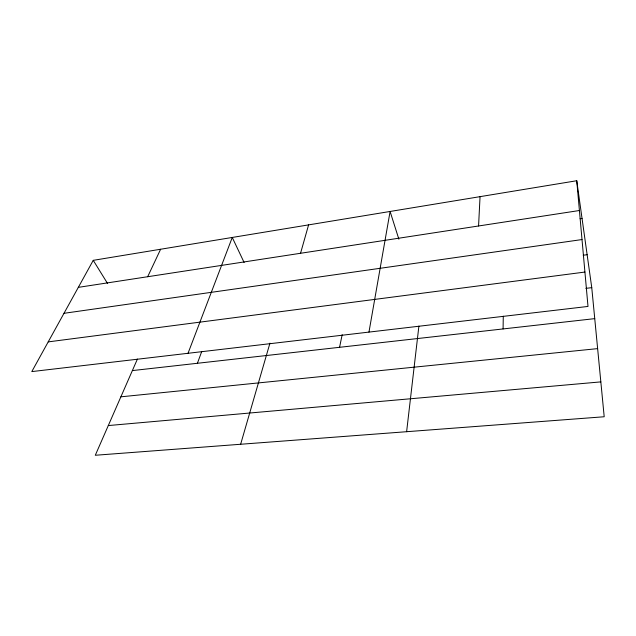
<?xml version="1.0" encoding="UTF-8"?>
<svg xmlns="http://www.w3.org/2000/svg" width="636" height="636" viewBox="0 0 636 636"><rect width="100%" height="100%" fill="white"/><g stroke="black" fill="none" stroke-linecap="round" stroke-linejoin="round"><path stroke-width="0.95" d="M503.084 328.939L503.275 316.211M478.566 225.979L480.053 196.659M406.619 431.709L418.901 326.093M368.967 332.095L390.099 211.47L398.867 239.184M339.568 347.312L342.176 334.679M300.542 253.279L308.595 224.882M240.639 444.262L269.942 343.154M197.406 363.275L201.715 351.533M188.025 353.298L232.259 237.451L244.121 262.501M137.416 359.062L95.289 455.265L604.2 416.755L591.758 287.647L576.749 180.735L93.246 260.339L31.8 371.599L587.998 306.433L576.749 180.735M147.679 276.724L160.622 249.248M78.323 287.361L579.412 210.516M580.088 218.728L582.043 218.434M63.99 313.31L582.012 239.557M583.228 255.235L587.131 254.702M48.209 341.89L584.921 272.057M585.875 288.37L591.758 287.647M132.368 370.589L594.747 318.636M120.88 396.824L597.633 348.623M108.295 425.563L600.837 381.886M93.246 260.339L107.516 283.425"/></g></svg>
